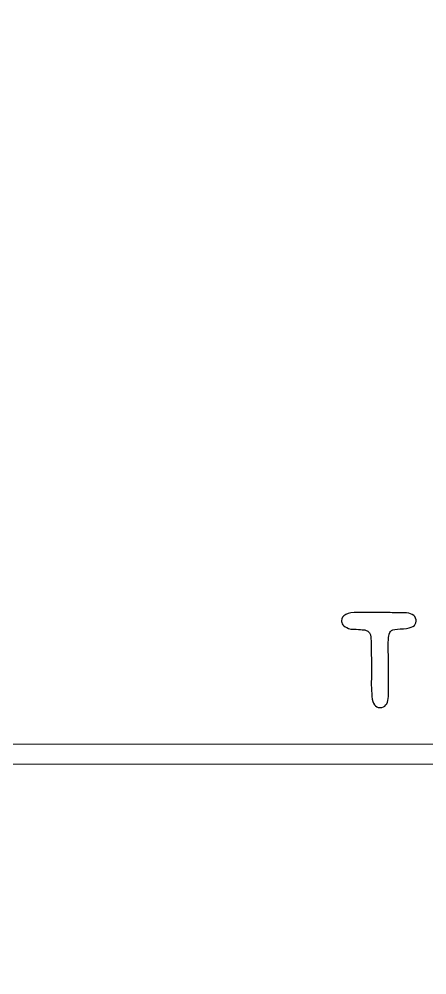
# Model space of a CAD drawing. Header units: centimetres. Extents: x -13.1 to 12.9, y -13 to 13.
# Drawn here: x -3.783 to -2.266, y 5.869 to 9.424 of the extents above; entities that cross this region are included whole.
import ezdxf

# ---------------------------------------------------------------- set-up
doc = ezdxf.new("R2010")
doc.units = ezdxf.units.CM
doc.header["$MEASUREMENT"] = 0
doc.layers.add('Layer 1', color=7, linetype='Continuous')

msp = doc.modelspace()

# ---------------------------------------------------------------- linework, layer by layer
at = {"layer": 'Layer 1', "color": 250, "lineweight": 9}
msp.add_open_spline([(-12.85, 12.98), (-12.85, 12.98), (12.75, 12.98), (12.75, 12.98), (12.75, 12.98), (12.86, 12.98), (12.95, 12.88999), (12.95, 12.78), (12.95, 12.78), (12.95, 12.78), (12.95, -12.82), (12.95, -12.82), (12.95, -12.82), (12.95, -12.93001), (12.86, -13.02), (12.75, -13.02), (12.75, -13.02), (12.75, -13.02), (-12.85, -13.02), (-12.85, -13.02), (-12.85, -13.02), (-12.96, -13.02), (-13.05, -12.93001), (-13.05, -12.82), (-13.05, -12.82), (-13.05, -12.82), (-13.05, 12.78), (-13.05, 12.78), (-13.05, 12.78), (-13.05, 12.88999), (-12.96, 12.98), (-12.85, 12.98)], degree=3, knots=[0, 0, 0, 0, 0.1111111, 0.1111111, 0.1111111, 0.1111111, 0.2222222, 0.2222222, 0.2222222, 0.2222222, 0.3333333, 0.3333333, 0.3333333, 0.3333333, 0.4444444, 0.4444444, 0.4444444, 0.4444444, 0.5555556, 0.5555556, 0.5555556, 0.5555556, 0.6666667, 0.6666667, 0.6666667, 0.6666667, 0.7777778, 0.7777778, 0.7777778, 0.7777778, 1, 1, 1, 1], dxfattribs=at)
at = {"layer": 'Layer 1', "color": 177, "lineweight": 9}
for points in [[(-6.2285, 12.92751), (-6.2285, 12.92751), (6.1715, 12.92751), (6.1715, 12.92751), (6.1715, 12.92751), (6.23684, 12.92751), (6.29624, 12.90079), (6.33926, 12.85777), (6.33926, 12.85777), (6.38228, 12.81475), (6.409, 12.75535), (6.409, 12.69001), (6.409, 12.69001), (6.409, 12.69001), (6.409, 6.89001), (6.409, 6.89001), (6.409, 6.89001), (6.409, 6.82467), (6.38228, 6.76527), (6.33926, 6.72225), (6.33926, 6.72225), (6.29624, 6.67923), (6.23684, 6.65251), (6.1715, 6.65251), (6.1715, 6.65251), (6.1715, 6.65251), (-6.2285, 6.65251), (-6.2285, 6.65251), (-6.2285, 6.65251), (-6.29384, 6.65251), (-6.35324, 6.67923), (-6.39626, 6.72225), (-6.39626, 6.72225), (-6.43928, 6.76527), (-6.466, 6.82467), (-6.466, 6.89001), (-6.466, 6.89001), (-6.466, 6.89001), (-6.466, 12.69001), (-6.466, 12.69001), (-6.466, 12.69001), (-6.466, 12.75535), (-6.43928, 12.81475), (-6.39626, 12.85777), (-6.39626, 12.85777), (-6.35324, 12.90079), (-6.29384, 12.92751), (-6.2285, 12.92751)], [(6.1715, 12.85251), (6.1715, 12.85251), (-6.2285, 12.85251), (-6.2285, 12.85251), (-6.2285, 12.85251), (-6.27315, 12.85251), (-6.31378, 12.83421), (-6.34324, 12.80475), (-6.34324, 12.80475), (-6.3727, 12.77529), (-6.391, 12.73466), (-6.391, 12.69001), (-6.391, 12.69001), (-6.391, 12.69001), (-6.391, 6.89001), (-6.391, 6.89001), (-6.391, 6.89001), (-6.391, 6.84536), (-6.3727, 6.80473), (-6.34324, 6.77527), (-6.34324, 6.77527), (-6.31378, 6.74581), (-6.27315, 6.72751), (-6.2285, 6.72751), (-6.2285, 6.72751), (-6.2285, 6.72751), (6.1715, 6.72751), (6.1715, 6.72751), (6.1715, 6.72751), (6.21615, 6.72751), (6.25678, 6.74581), (6.28624, 6.77527), (6.28624, 6.77527), (6.3157, 6.80473), (6.334, 6.84536), (6.334, 6.89001), (6.334, 6.89001), (6.334, 6.89001), (6.334, 12.69001), (6.334, 12.69001), (6.334, 12.69001), (6.334, 12.73466), (6.3157, 12.77529), (6.28624, 12.80475), (6.28624, 12.80475), (6.25678, 12.83421), (6.21615, 12.85251), (6.1715, 12.85251)]]:
    msp.add_open_spline(points, degree=3, knots=[0, 0, 0, 0, 0.0769231, 0.0769231, 0.0769231, 0.0769231, 0.1538462, 0.1538462, 0.1538462, 0.1538462, 0.2307692, 0.2307692, 0.2307692, 0.2307692, 0.3076923, 0.3076923, 0.3076923, 0.3076923, 0.3846154, 0.3846154, 0.3846154, 0.3846154, 0.4615385, 0.4615385, 0.4615385, 0.4615385, 0.5384615, 0.5384615, 0.5384615, 0.5384615, 0.6153846, 0.6153846, 0.6153846, 0.6153846, 0.6923077, 0.6923077, 0.6923077, 0.6923077, 0.7692308, 0.7692308, 0.7692308, 0.7692308, 0.8461538, 0.8461538, 0.8461538, 0.8461538, 1, 1, 1, 1], dxfattribs=at)
at = {"layer": 'Layer 1', "color": 177}
msp.add_open_spline([(-2.52215, 7.2173), (-2.52215, 7.2173), (-2.4483, 7.21673), (-2.4483, 7.21673), (-2.4483, 7.21673), (-2.40964, 7.21636), (-2.388, 7.21617), (-2.38321, 7.21617), (-2.38321, 7.21617), (-2.38321, 7.21617), (-2.35179, 7.21617), (-2.35179, 7.21617), (-2.35179, 7.21617), (-2.32516, 7.21617), (-2.31002, 7.20742), (-2.30635, 7.19002), (-2.30635, 7.19002), (-2.30635, 7.19002), (-2.30635, 7.18503), (-2.30635, 7.18503), (-2.30635, 7.18503), (-2.30635, 7.1681), (-2.32187, 7.15869), (-2.35291, 7.15662), (-2.35291, 7.15662), (-2.388, 7.15662), (-2.4055, 7.15051), (-2.4055, 7.13818), (-2.4055, 7.13818), (-2.40795, 7.13818), (-2.40964, 7.1188), (-2.41077, 7.08005), (-2.41077, 7.08005), (-2.41002, 7.07374), (-2.40936, 7.05587), (-2.4086, 7.02624), (-2.4086, 7.02624), (-2.40936, 6.99905), (-2.40964, 6.97807), (-2.40964, 6.96321), (-2.40964, 6.96321), (-2.40964, 6.95898), (-2.40936, 6.9539), (-2.4086, 6.94797), (-2.4086, 6.94797), (-2.40936, 6.94233), (-2.40964, 6.9348), (-2.40964, 6.92539), (-2.40964, 6.92539), (-2.40964, 6.92539), (-2.40964, 6.90423), (-2.40964, 6.90423), (-2.40964, 6.90423), (-2.40964, 6.88231), (-2.41773, 6.86876), (-2.43391, 6.8634), (-2.43391, 6.8634), (-2.43391, 6.8634), (-2.44191, 6.8634), (-2.44191, 6.8634), (-2.44191, 6.8634), (-2.45846, 6.8634), (-2.46825, 6.87704), (-2.47144, 6.90423), (-2.47144, 6.90423), (-2.47144, 6.91909), (-2.4721, 6.93301), (-2.47333, 6.94609), (-2.47333, 6.94609), (-2.47276, 6.9634), (-2.47248, 6.97826), (-2.47248, 6.99077), (-2.47248, 6.99077), (-2.47248, 6.99077), (-2.47248, 7.02323), (-2.47248, 7.02323), (-2.47248, 7.02323), (-2.47248, 7.0363), (-2.47314, 7.07017), (-2.47445, 7.12492), (-2.47445, 7.12492), (-2.47445, 7.13818), (-2.48123, 7.14712), (-2.49487, 7.15173), (-2.49487, 7.15173), (-2.50089, 7.15276), (-2.51904, 7.15408), (-2.54943, 7.15549), (-2.54943, 7.15549), (-2.57238, 7.16161), (-2.58386, 7.17111), (-2.58386, 7.1839), (-2.58386, 7.1839), (-2.58386, 7.1839), (-2.58386, 7.18616), (-2.58386, 7.18616), (-2.58386, 7.18616), (-2.58386, 7.20686), (-2.56326, 7.2173), (-2.52215, 7.2173)], degree=3, knots=[0, 0, 0, 0, 0.0384615, 0.0384615, 0.0384615, 0.0384615, 0.0769231, 0.0769231, 0.0769231, 0.0769231, 0.1153846, 0.1153846, 0.1153846, 0.1153846, 0.1538462, 0.1538462, 0.1538462, 0.1538462, 0.1923077, 0.1923077, 0.1923077, 0.1923077, 0.2307692, 0.2307692, 0.2307692, 0.2307692, 0.2692308, 0.2692308, 0.2692308, 0.2692308, 0.3076923, 0.3076923, 0.3076923, 0.3076923, 0.3461538, 0.3461538, 0.3461538, 0.3461538, 0.3846154, 0.3846154, 0.3846154, 0.3846154, 0.4230769, 0.4230769, 0.4230769, 0.4230769, 0.4615385, 0.4615385, 0.4615385, 0.4615385, 0.5, 0.5, 0.5, 0.5, 0.5384615, 0.5384615, 0.5384615, 0.5384615, 0.5769231, 0.5769231, 0.5769231, 0.5769231, 0.6153846, 0.6153846, 0.6153846, 0.6153846, 0.6538462, 0.6538462, 0.6538462, 0.6538462, 0.6923077, 0.6923077, 0.6923077, 0.6923077, 0.7307692, 0.7307692, 0.7307692, 0.7307692, 0.7692308, 0.7692308, 0.7692308, 0.7692308, 0.8076923, 0.8076923, 0.8076923, 0.8076923, 0.8461538, 0.8461538, 0.8461538, 0.8461538, 0.8846154, 0.8846154, 0.8846154, 0.8846154, 0.9230769, 0.9230769, 0.9230769, 0.9230769, 1, 1, 1, 1], dxfattribs=at)

doc.saveas('drawing.dxf')
